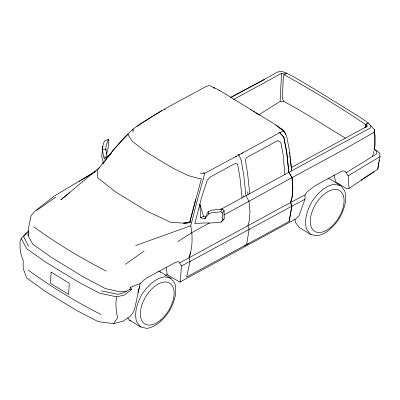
<?xml version="1.0" encoding="UTF-8"?>
<svg xmlns="http://www.w3.org/2000/svg" width="400" height="400" viewBox="0 0 400 400"><rect width="100%" height="100%" fill="white"/><g stroke="black" fill="none" stroke-linecap="round" stroke-linejoin="round"><path stroke-width="0.6" d="M291.485 168.72L290.235 158.655M374.715 148.52L374.77 139.595L374.035 132.34L374.395 129.625L368.31 123.085L361.935 118.43L314.955 89.36L294.295 77.105L286.605 73.17L282.35 71.585L278.1 71.825L230.58 97.71M166.37 267.105L167.115 274.54L179.835 282.11L295.705 218.99L298.875 216L304.995 199.265L305.035 194.85L307.58 191.475L314.95 185.815L340.575 171.855L342.825 170.945L345.045 171.26L348.125 175.785L349.08 188.405L347.005 188.88L335.655 181.945L333.875 174.76M111.475 153.115L104.375 158.95C102.605 153.065 101.475 146.435 104.645 140.795L108.335 139.46L108.665 139.98L108.185 147.955L106.56 154.32M102.9 163.81L103 160.88L101.75 156.9L102.675 146.25M258.895 114.81L280.12 101.395L281.565 73.35L285.05 74.16L286.605 73.17L283.925 74.625L283.25 78.51L282.36 98.71L284.14 101.62C305.19 112.795 325.12 125.95 345.535 138.23M179.835 282.11L180.375 280.375L181.465 265.96L178.845 261.77L177.465 261.77L174.97 262.685L147.325 277.595L143.77 280.095L140.19 283.565L130.685 287.19L129.965 289.175L126.41 291.375L119.995 291.825L105.54 288.635L83.825 277.19L51.365 257.36L32.8 244.2L28.11 235.69L28.61 227.4L31.085 215.75L34.635 211.42L54.13 196.135L93.935 172.39M249.955 211.14L249.405 220.27L247.885 225.765L249.145 229.39L246.595 244.555L289.225 221.385L291.885 206.17L290.66 202.45L292.215 196.8L292.85 187.865L291.91 177.7L288.82 172.36L286.715 152.32L283.79 137.325L279.81 132.65L278.805 132.035M105.8 150.415L106.09 145.755L108.335 139.46M181.465 265.96L190.04 261.465L189.035 257.765C192.495 247.655 192.92 236.205 190.735 225.76L191.61 222.455M378.845 162.215L377.76 169.235L349.08 188.405M378.975 161.01L379.11 159.8M28.66 230.845L24.93 234.155L21.23 238.545L20 241.31L20.105 248.445L21.2 255.225L23.165 260.165L23.185 268.4L26.725 277.985L45.015 291.155L76.755 310.545L98.225 321.665L113.605 323.64L123.035 321.165L129.955 316.655L133.38 312.285L134.98 307.435L140.19 283.565M365.055 127.875L365.63 124.54L368.31 123.085L366.075 124.295L366.1 127.375M289.105 221.45L291.8 206.22L290.535 202.52L292.07 196.88L292.8 187.89L292.18 177.555L288.81 172.365L286.745 152.305L283.875 137.28L279.895 132.6L241.195 153.68M377.76 169.235L380 156.63L379.83 153.15L373.985 148.7M374.025 150.77L372.575 156.39L346.235 172.66M374.235 149.61L374.975 145.54L375.16 136.825L374.395 129.625M130.685 287.19L131.565 289.525L124.505 294.985L116.69 296.865C115.18 303.795 116.165 310.965 117.56 317.835L113.605 323.64M205.425 217.06L203.575 216.27L199.93 204.435L200.575 217.725L204.955 218.8L205.425 217.06L208.21 211.685L211.6 210.21L222.14 208.985L224.115 210.515L224.18 218.82L221.095 222.095L210.06 223.07L204.56 222.925L194.81 223.545L201.525 197.67L207.13 180.46L209.905 177.2L235.355 163.365L237.57 164.1L239.965 177.755L242.045 197.815M191.635 222.47L197.625 199.04L203.325 178.79M203.345 178.805L204.72 173.31L236.645 156.155M189.68 222.64L201.38 178.725L198.005 178.235L188.66 175.72L173.165 168.295L158.375 159.505L144.11 150.55L132.315 141.3L128.61 135.84L128.225 134.035L113.825 149.435L97.245 170.335L97.85 177.845L115.895 192.16L146.765 211.02L170.5 222.225L183.7 223.15L189.695 222.645L190.295 221.695L189.68 222.64L183.7 223.15L189.68 222.64L195.715 199.46M370.8 125.625L370.145 128.06L245.935 195.72L243.815 175.66L241.24 160.465M28.11 235.69L28.6 234.115M137.785 292.515L139.885 286.04M179.685 262.835L189.06 257.78L190.855 252.48M204.955 218.8L208.625 213.965L211.555 212.765L220.86 211.795L222.14 208.985M222.755 220.345L222.595 213.145L224.115 210.515M102.81 163.93L106.88 158.57M107.62 157.595C115.03 147.385 123.52 137.93 132.755 129.345C155.415 112.81 180.715 100.5 205.175 86.95L209.19 85.415L218.75 89.965L274.21 123.85L283.91 131.065L286.61 135.945L289.49 150.795L291.63 170.83L291.485 167.495L367.4 126.14L366.075 124.295M221.095 222.095L224.18 218.82M110.075 155.03L110.9 154.16M99.55 167.58L60.845 199.795L69.585 192.81M125.375 264.305L144.22 250.955M36.945 210.28L55.88 196.985M374.025 171.74L363.605 178.39M79.285 181.445L80.305 180.795M81.325 180.145L96.32 170.825M177.79 241.625L192.09 232.51L209.575 222.875M361.01 180.03L362.565 179.045M137.07 126.18L161.93 110.51M348.125 175.785L380 156.63M28.74 232.325L26.155 233.865L23.64 236.685L28.65 246.46M374.035 132.34L344.64 149.13L292.18 177.555M223.8 215.06L291.91 177.7M95.635 171.215L93.585 172.33L94.8 172.1M233.63 99.46L281.565 73.35M235.14 156.95L242.795 152.815M220.695 209.44L245.91 195.705L248.99 201.245L249.98 211.155M372.575 156.39L376.175 154.43L376.51 151.21L374.145 149.35M189.035 257.765L290.66 202.45M230.285 97.535L264.375 79.62M291.885 206.17L190.02 261.45L186.585 277.05L246.57 244.54M165.475 275.43L167.115 274.54M244.105 245.895L248.655 243.45M290.535 202.52L305.035 194.85M291.8 206.22L304.995 199.265M126.41 291.375L123.045 293.055L118.02 294.345L101.385 290.895M200.575 217.725L203.575 216.27M279.895 132.6L283.91 131.065M135.69 245.52L190.76 225.775M102.61 149.195L105.9 149.18L107.16 157.025L103.695 156.935M200.02 173.165L204.745 173.325L203.335 172.46M280.12 101.395L284.03 101.745M116.69 296.865L99.455 293.13L77.745 281.725L45.215 261.85L26.715 248.69L21.23 238.545M129.965 289.175L131.565 289.525M327.92 178.5L329.64 178.91L340.785 185.715L344.79 190.91C347.45 200.585 343.825 210.355 339.12 218.77C333.705 226.605 326.625 234.16 316.815 235.845L310.505 234.355L299.365 227.545L295.36 222.355L294.895 218.88M340.785 185.715L334.475 184.225C324.665 185.905 317.585 193.465 312.175 201.3C307.465 209.715 303.845 219.48 306.505 229.16L310.505 234.355M158.56 271.205L159.705 271.475L170.85 278.285L174.85 283.475C177.51 293.155 173.89 302.925 169.18 311.335C163.77 319.175 156.69 326.73 146.88 328.415L140.57 326.925L129.43 320.115L127.61 317.755M170.85 278.285L164.54 276.795C154.73 278.475 147.65 286.03 142.235 293.87C137.53 302.285 133.905 312.05 136.565 321.73L140.57 326.925M129.43 320.115L130.575 320.385M283.925 74.625C311.835 90.05 339.205 106.705 365.63 124.54M214.66 88.23L213.1 87.415L214.165 88.065M218.825 90.395L219.865 90.94M106.38 271.16C81.12 258.19 56.685 243.49 33.72 226.77M100.82 314.435C75.515 301.475 51.055 286.76 28.08 270M250.345 109.59L251.395 110.23M252.97 111.195L254.55 112.16M255.6 112.8L259.275 115.045M279.555 128.015L283.28 130.29L285.235 133.28L285.52 134.495M164.27 109.235L165.195 109.8M237.985 154.265L238.99 154.885M134.145 130.19L132.755 129.345L133.08 132.27M275.845 125.09L283.28 130.29M220.86 211.795L222.595 213.145M159.705 271.475L160.435 272.42M238.965 154.87L241.265 160.48M208.21 211.685L208.625 213.965M199.93 204.435L200.36 206.81M247.67 191.685L248.01 194.765M289.355 152.645L289.535 153.85M289.795 155.65L290.06 157.455M249.7 193.67L247.62 173.615L245.45 160.395L246.365 157.705L277.715 140.63L280.795 142.385L283.085 154.3L284.9 174.495M243.26 195.335L243.35 196.575M51.105 272.125L50.54 283.345L68.67 294.42L69.235 283.205L51.105 272.125M330.6 227.41A23.88 13.38 -58.6 0 0 339.8 190.7A23.88 13.38 -58.6 0 0 311.145 214.805A23.88 13.38 -58.6 0 0 330.6 227.41M160.66 319.98A23.88 13.38 -58.6 0 0 169.865 283.27A23.88 13.38 -58.6 0 0 141.21 307.375A23.88 13.38 -58.6 0 0 160.66 319.98"/></g></svg>
